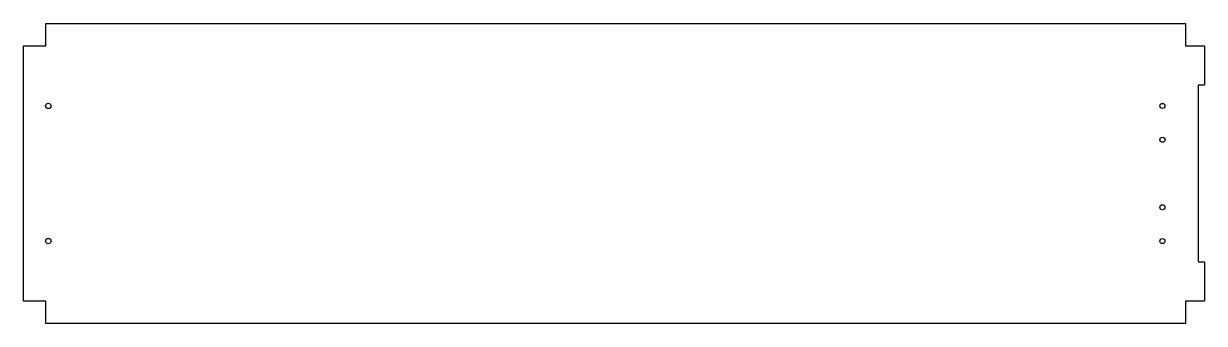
# Model space of a CAD drawing. Header units: inches. Extents: x -22 to 21.7, y -5.5 to 5.5.
import ezdxf

# ---------------------------------------------------------------- set-up
doc = ezdxf.new("R2010")
doc.units = ezdxf.units.IN
doc.header["$MEASUREMENT"] = 0

msp = doc.modelspace()

# ---------------------------------------------------------------- linework, layer by layer
at = {"color": 7, "linetype": 'Continuous', "lineweight": 25}
for p, q in [((-21.155, 5.544), (21.025, 5.544)), ((-21.155, 4.72), (-21.155, 5.544)), ((21.025, 5.544), (21.025, 4.72)), ((-21.979, -4.72), (-21.979, 4.72)), ((-21.979, 4.72), (-21.155, 4.72)), ((21.025, 4.72), (21.729, 4.72)), ((21.729, 4.72), (21.729, 3.27)), ((21.729, 3.27), (21.499, 3.27)), ((21.499, 3.27), (21.499, -3.27)), ((21.499, -3.27), (21.729, -3.27)), ((21.729, -3.27), (21.729, -4.72)), ((-21.155, -4.72), (-21.979, -4.72)), ((-21.155, -5.544), (-21.155, -4.72)), ((21.729, -4.72), (21.025, -4.72)), ((21.025, -4.72), (21.025, -5.544)), ((21.025, -5.544), (-21.155, -5.544))]:
    msp.add_line(p, q, dxfattribs=at)
for centre, radius in [((-21.065, 2.5), 0.1), ((20.175, 2.5), 0.095), ((20.175, 1.25), 0.095), ((20.175, -1.25), 0.095), ((-21.065, -2.5), 0.1), ((20.175, -2.5), 0.095)]:
    msp.add_circle(centre, radius, dxfattribs=at)

doc.saveas('drawing.dxf')
